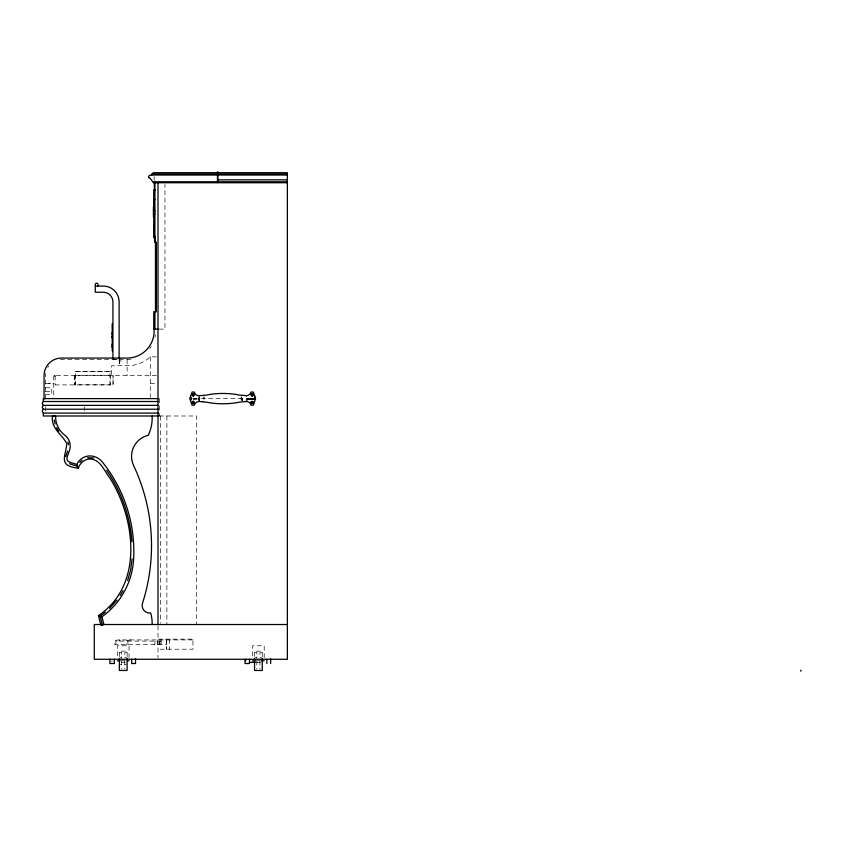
<?xml version="1.0" encoding="UTF-8"?>
<svg xmlns="http://www.w3.org/2000/svg" width="843" height="843" viewBox="0 0 843 843"><rect width="100%" height="100%" fill="white"/><g stroke="black" fill="none" stroke-linecap="round" stroke-linejoin="round"><path stroke-width="0.63" stroke-dasharray="4.21 3.16" d="M156.461 356.852L150.275 356.852L148.273 358.612A34.763 34.763 0 0 1 131.645 365.504L111.655 365.788L111.655 375.441M119.748 360.382L118.789 360.382M193.353 399.013L197.188 398.707M130.612 639.921L126.566 640.532L126.334 644.558M159.158 329.097L164.954 329.097L164.954 184.375M112.93 359.434L117.029 359.434M130.834 359.36A28.578 28.578 0 0 1 127.103 359.603L61.455 359.603A15.838 15.838 0 0 0 59.389 359.74M119.379 363.47L119.769 359.603M75.48 375.367L110.254 375.367M156.461 375.441L53.731 375.441L53.731 398.613M54.563 376.02L54.563 375.441L54.542 376.02L55.912 376.02M45.627 383.439L53.731 383.439M150.275 383.439L156.461 383.439M55.111 384.903L113.067 384.903L113.046 375.43L113.036 384.903M45.627 387.769L51.739 387.769L51.739 394.282L45.627 394.282M45.627 391.437L51.739 391.437M192.583 398.613L197.188 398.613M201.256 398.613L244.649 398.613M193.353 399.224L197.188 399.224M159.285 415.989L196.619 415.989L196.619 624.515M157.999 639.152L192.963 639.152L192.963 649.215L157.999 649.215M192.963 639.921L119.042 639.921L115.386 640.322L114.753 641.08L114.753 644.558L166.608 644.579M161.097 641.08L115.912 641.08L115.912 644.558M119.379 652.324L121.698 652.324L121.698 658.615M254.544 652.324L256.862 652.324L256.862 658.615M127.103 652.703L124.785 652.703L124.785 656.76M262.268 652.703L259.95 652.703L259.95 656.76M121.698 656.96L120.159 657.477M256.862 656.96L255.313 657.477M121.392 660.817L125.101 660.817M256.546 660.817L260.255 660.817M121.392 662.366L125.101 662.366M256.546 662.366L260.255 662.366M124.785 664.295L126.334 664.295M120.159 664.674L121.698 664.674M120.454 360.435L121.023 361.415M264.196 657.73L264.196 645.759L252.615 645.759L252.615 657.73M262.268 656.76L262.268 651.165L254.544 651.165L254.544 656.571M261.499 657.456L259.95 657.456M259.95 660.817L259.95 668.931M256.862 660.817L256.862 669.026M242.7 398.613L242.7 400.541M242.289 398.613L242.289 400.541M241.699 396.874L241.699 400.351M241.161 396.874L241.161 400.351M204.206 396.874L204.206 399.192M203.669 396.874L203.669 399.192M169.633 639.152L169.633 649.215M166.882 415.989L166.882 624.515M166.608 639.921L166.608 649.215M166.334 639.152L166.334 649.215M161.097 639.921L161.097 644.558M160.623 415.989L160.623 623.209M159.938 641.08L159.938 644.558M159.548 398.613L159.548 415.989M159.548 641.08L159.548 644.558M157.999 625.801L157.999 657.983M157.23 641.08L157.23 644.558M154.901 641.08L154.901 644.558M154.143 176.566L154.143 180.423M150.275 356.852L150.275 397.348M129.042 657.73L129.042 645.759L117.451 645.759L117.451 657.73M127.894 641.08L127.894 644.558M127.103 359.603L127.103 375.441M127.103 656.76L127.103 651.165L119.379 651.165L119.379 656.571M126.334 657.456L124.785 657.456M124.785 660.817L124.785 668.931M121.698 660.817L121.698 669.026M119.938 639.921L119.938 641.08M119.379 359.603L119.379 365.788M119.148 639.921L119.148 641.08M111.95 660.817L111.95 661.913M109.959 384.903L109.948 371.573L75.196 371.573L75.206 384.903M84.247 406.779L84.247 412.122M55.111 376.02L55.122 384.903M50.643 383.439L48.715 383.439M45.627 398.887L45.627 375.441A15.838 15.838 0 0 1 45.764 373.375M45.627 406.779L45.627 412.037M47.745 367.527A15.838 15.838 0 0 1 48.894 365.799M155.439 334.755A28.578 28.578 0 0 1 155.007 337.211M151.213 346.378A28.578 28.578 0 0 1 149.78 348.422M74.426 375.441L74.416 384.903L74.405 375.43M110.254 371.51L75.48 371.51L75.501 384.829L110.254 384.829L110.243 371.51"/><path stroke-width="1.26" d="M112.172 347.516L112.172 344.123M112.172 337L112.214 335.999L112.224 337.874M112.172 334.344L112.172 332.542M199.222 398.001L199.222 399.224M246.894 399.803L246.894 399.224L254.565 399.224L246.894 398.613L254.565 398.613L254.565 395.715M246.883 400.825L245.945 401.51M132.066 558.783L130.654 569.836L127.62 580.553M65.649 456.569L67.64 451.058M218.495 173.184L217.663 171.74L216.83 173.184M101.603 625.085L103.868 624.515L101.94 616.791A76.165 76.165 0 0 0 133.626 558.867A142.636 142.636 0 0 0 102.72 462.491A16.575 16.575 0 0 0 94.216 456.537A14.573 14.573 0 0 0 76.755 464.44L69.927 462.238A3.952 3.952 0 0 1 67.134 457.043L69.115 451.595A13.973 13.973 0 0 0 65.417 435.61A23.024 23.024 0 0 1 55.596 415.989L52.508 416.01C50.601 428.255 62.234 434.493 66.839 443.703C65.491 457.011 57.956 465.863 78.273 468.171C80.127 462.512 85.86 457.949 91.982 459.182C101.276 461.079 104.69 471.669 109.99 478.213C135.512 519.035 143.858 585.063 98.452 615.59L100.875 625.264M120.159 595.474L123.015 590.69M199.011 399.224L199.222 396.874M116.956 600.037L109.569 608.372M79.79 462.438L81.992 460.246M105.428 612.113L100.169 616.18L102.351 624.895M158.242 401.51L43.309 401.51L42.15 403.439L43.309 405.367L158.242 405.367M43.309 405.367L42.15 407.295L43.309 409.224L158.242 409.224M43.309 409.224L42.15 411.163L43.309 413.091L158.242 413.091M118.789 358.707L119.748 358.707M152.172 174.006L153.173 172.699L217.473 172.699L217.473 182.741L153.173 182.741L153.173 181.772L217.473 181.772M87.609 457.707L93.773 458.034M192.973 401.342L193.574 401.373A1.159 1.159 0 0 1 193.458 403.607L192.857 403.576A1.159 1.159 0 0 1 192.973 401.342L192.973 403.576M217.473 174.048L151.824 174.048L151.824 175.017M217.852 174.048L287.368 174.048M217.473 175.017L151.245 175.017C149.843 174.712 147.103 176.998 149.148 177.905M217.852 175.017L287.368 175.017M217.852 179.844L287.368 179.844M217.852 181.772L287.368 181.772M287.368 182.741L217.852 182.741L217.852 172.699L287.368 172.699L287.368 659.268L94.279 659.268L94.279 624.515L287.368 624.515M154.912 189.791L154.016 189.791L154.016 208M154.332 190.381L154.912 190.381M154.016 198.685L154.522 211.119M154.332 199.57L154.912 199.57M154.522 206.904L153.447 206.904L153.447 216.872M153.447 207.294L154.522 207.294M153.447 209.317L154.016 209.317M153.447 211.119L154.912 211.119M153.447 213.795L154.912 213.795M153.816 225.176L153.816 234.069M154.912 236.936L153.753 236.936L153.753 213.795M154.912 241.92L154.427 235.966M95.28 286.062L103.278 286.062A15.838 15.838 0 0 1 119.116 301.889L119.116 358.117M112.172 323.849L112.256 350.888M157.999 329.097L153.763 329.097L153.753 311.72L156.261 311.72L156.261 242.215L154.912 242.215L154.912 182.984M246.862 395.715L239.085 395.03A24.458 6.333 0 0 0 206.82 395.03L199.222 395.715A4.689 4.689 0 0 1 194.375 392.048L192.056 392.048L189.738 398.613L192.056 405.177L194.375 405.177A4.984 4.984 0 0 1 199.222 401.51L206.82 402.195A24.458 6.333 0 0 0 239.085 402.195L246.145 401.51A4.689 4.689 0 0 1 250.993 405.177L253.311 405.177L255.619 398.613L253.311 392.048L250.993 392.048A4.984 4.984 0 0 1 246.145 395.715M158.242 398.613L43.309 398.613L43.309 401.51M251.014 402.28L253.279 402.28M251.014 402.659L253.279 402.659M158.242 415.989L43.309 415.989L43.309 413.091M117.451 660.817L120.159 660.817M127.24 660.817L129.042 660.817M252.615 660.817L255.313 660.817M261.499 660.817L264.196 660.817M249.454 662.366L255.313 662.366M69.453 463.724L77.524 466.327M149.812 177.978L152.678 181.709M98.452 615.59L101.94 616.791M203.079 401.51L202.668 401.51M58.725 431.216L56.618 427.749M106.608 470.289C121.308 491.248 130.149 516.211 131.929 541.743M76.755 464.44L78.273 468.171M67.977 442.111L68.557 444.63M55.101 423.966L54.237 419.993M199.032 401.215L199.222 400.825M800.85 670.111L800.85 671.26M270.687 658.826L270.687 663.525M266.831 659.279L266.831 663.525M262.268 658.32L262.268 670.47L254.544 670.47L254.544 658.32M252.342 393.618L252.342 395.883M251.952 393.618L251.952 395.883M249.496 659.268L249.496 663.525L245.05 663.525L245.05 659.268M245.64 659.921L245.64 660.817M199.222 398.908L199.222 400.351M193.416 393.607L193.416 395.883M193.416 401.342L193.416 403.607M193.026 393.618L193.026 395.883M191.287 397.411L191.287 399.803M157.999 183.047L157.999 624.515M155.491 242.215L155.491 311.72M154.912 311.72L154.912 329.097M154.669 235.966L154.669 241.519M154.585 235.998L154.585 241.404M154.332 182.91L154.332 211.119M154.248 236.419L154.248 238.421M154.143 329.097L154.143 331.025A27.029 27.029 0 0 1 127.103 358.064L61.455 358.064A17.376 17.376 0 0 0 44.078 375.441L44.078 398.981M135.533 658.826L135.533 663.525L131.666 663.525L131.666 659.279M127.103 658.32L127.103 670.47L119.379 670.47L119.379 658.32M114.342 659.268L114.342 663.525L109.885 663.525L109.885 659.268M112.93 358.117L112.93 301.889A9.652 9.652 0 0 0 103.278 292.236L95.28 292.236L95.28 284.512A1.349 1.349 0 0 1 96.629 283.164A1.349 1.349 0 0 1 97.988 284.512L97.988 286.062M152.14 415.989A40.19 40.19 0 0 1 148.273 435.294A21.602 21.602 0 0 0 133.605 465.536A188.221 188.221 0 0 1 142.488 603.282A7.45 7.45 0 0 0 150.676 612.935A37.292 37.292 0 0 1 152.14 624.515M251.024 402.174L251.024 402.775A1.159 1.159 0 0 0 253.269 402.775L253.269 402.174A1.159 1.159 0 0 0 251.024 402.174M193.163 393.586L192.868 393.649A1.159 1.159 0 0 0 192.973 395.883L193.574 395.852A1.159 1.159 0 0 0 193.458 393.618L193.163 393.586M252.152 393.586L251.846 393.628A1.159 1.159 0 0 0 251.846 395.862L252.447 395.862A1.159 1.159 0 0 0 252.447 393.628L252.152 393.586"/></g></svg>
